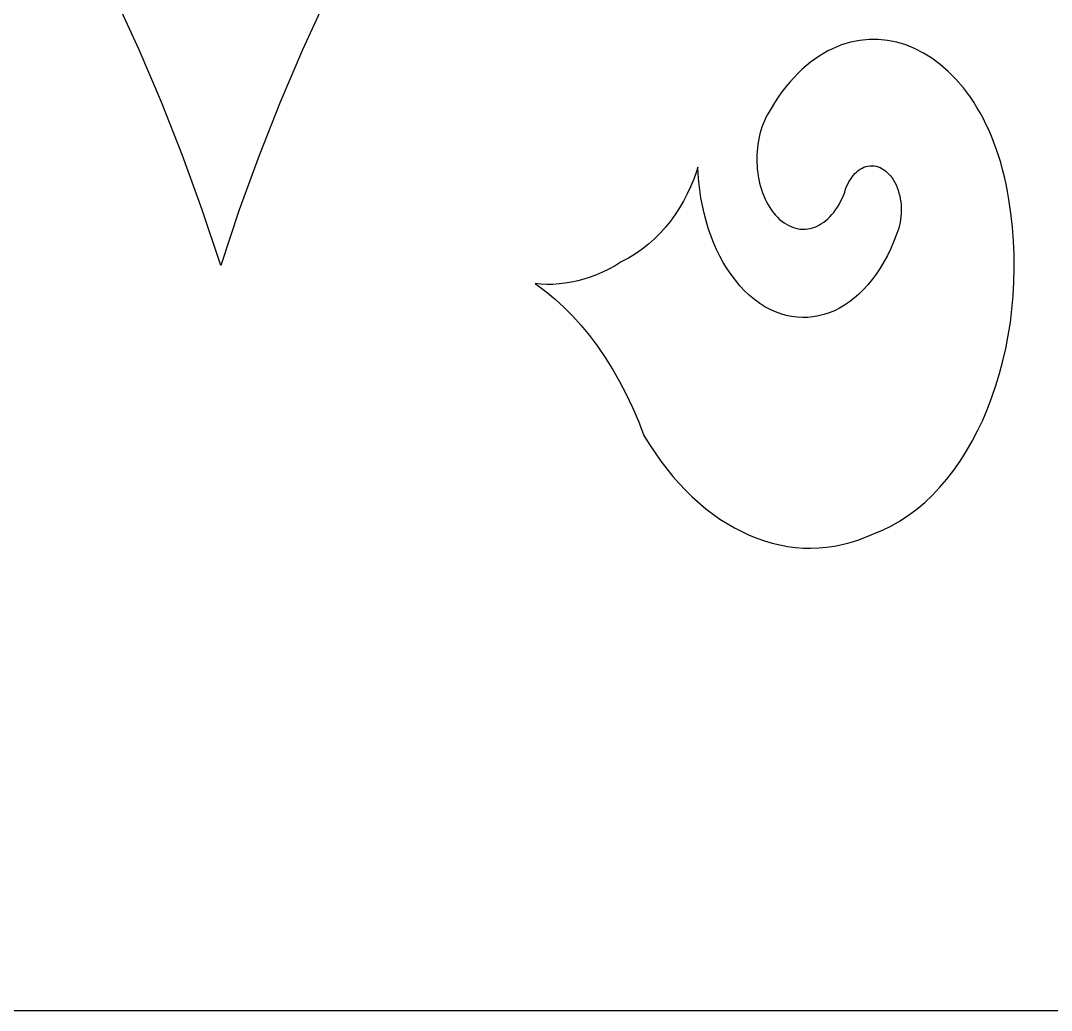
# Model space of a CAD drawing. Header units: centimetres. Extents: x 19.85 to 27, y 2.62 to 9.
# Drawn here: x 22.529 to 23.639, y 2.62 to 3.686 of the extents above; entities that cross this region are included whole.
import ezdxf

# ---------------------------------------------------------------- set-up
doc = ezdxf.new("R2010")
doc.units = ezdxf.units.CM
doc.header["$MEASUREMENT"] = 0
doc.layers.add('layer 1', color=7, linetype='Continuous')

msp = doc.modelspace()

# ---------------------------------------------------------------- linework, layer by layer
at = {"layer": 'layer 1', "color": 250, "lineweight": 30}
for points, knots in [([(26.99842, 2.62034), (26.99842, 2.62034), (19.84833, 2.62034), (19.84833, 2.62034), (19.84833, 2.62034), (19.84833, 2.62034), (19.84833, 9.00077), (19.84833, 9.00077), (19.84833, 9.00077), (19.84833, 9.00077), (26.99978, 9.00077), (26.99978, 9.00077), (26.99978, 9.00077), (26.99978, 9.00077), (26.99978, 2.62034), (26.99978, 2.62034), (26.99978, 2.62034), (26.99978, 2.62034), (26.99842, 2.62034), (26.99842, 2.62034)], [0, 0, 0, 0, 0.1666667, 0.1666667, 0.1666667, 0.1666667, 0.3333333, 0.3333333, 0.3333333, 0.3333333, 0.5, 0.5, 0.5, 0.5, 0.6666667, 0.6666667, 0.6666667, 0.6666667, 1, 1, 1, 1]), ([(22.74468, 3.42225), (22.74468, 3.42225), (22.76459, 3.48204), (22.76459, 3.48204), (22.76459, 3.48204), (22.76459, 3.48204), (22.78589, 3.54068), (22.78589, 3.54068), (22.78589, 3.54068), (22.78589, 3.54068), (22.80853, 3.59813), (22.80853, 3.59813), (22.80853, 3.59813), (22.80853, 3.59813), (22.8325, 3.65433), (22.8325, 3.65433), (22.8325, 3.65433), (22.8325, 3.65433), (22.85778, 3.70923), (22.85778, 3.70923), (22.85778, 3.70923), (22.85778, 3.70923), (22.88435, 3.76277), (22.88435, 3.76277), (22.88435, 3.76277), (22.88435, 3.76277), (22.91217, 3.81491), (22.91217, 3.81491), (22.91217, 3.81491), (22.91217, 3.81491), (22.94123, 3.8656), (22.94123, 3.8656), (22.94123, 3.8656), (22.94123, 3.8656), (22.91217, 3.91628), (22.91217, 3.91628), (22.91217, 3.91628), (22.91217, 3.91628), (22.88435, 3.96842), (22.88435, 3.96842), (22.88435, 3.96842), (22.88435, 3.96842), (22.85778, 4.02197), (22.85778, 4.02197), (22.85778, 4.02197), (22.85778, 4.02197), (22.8325, 4.07688), (22.8325, 4.07688), (22.8325, 4.07688), (22.8325, 4.07688), (22.80853, 4.13307), (22.80853, 4.13307), (22.80853, 4.13307), (22.80853, 4.13307), (22.78589, 4.19052), (22.78589, 4.19052), (22.78589, 4.19052), (22.78589, 4.19052), (22.76459, 4.24917), (22.76459, 4.24917), (22.76459, 4.24917), (22.76459, 4.24917), (22.74468, 4.30896), (22.74468, 4.30896), (22.74468, 4.30896), (22.74468, 4.30896), (22.72478, 4.24917), (22.72478, 4.24917), (22.72478, 4.24917), (22.72478, 4.24917), (22.70348, 4.19052), (22.70348, 4.19052), (22.70348, 4.19052), (22.70348, 4.19052), (22.68084, 4.13307), (22.68084, 4.13307), (22.68084, 4.13307), (22.68084, 4.13307), (22.65687, 4.07688), (22.65687, 4.07688), (22.65687, 4.07688), (22.65687, 4.07688), (22.63159, 4.02197), (22.63159, 4.02197), (22.63159, 4.02197), (22.63159, 4.02197), (22.60502, 3.96842), (22.60502, 3.96842), (22.60502, 3.96842), (22.60502, 3.96842), (22.5772, 3.91628), (22.5772, 3.91628), (22.5772, 3.91628), (22.5772, 3.91628), (22.54814, 3.8656), (22.54814, 3.8656), (22.54814, 3.8656), (22.54814, 3.8656), (22.5772, 3.81491), (22.5772, 3.81491), (22.5772, 3.81491), (22.5772, 3.81491), (22.60502, 3.76277), (22.60502, 3.76277), (22.60502, 3.76277), (22.60502, 3.76277), (22.63159, 3.70923), (22.63159, 3.70923), (22.63159, 3.70923), (22.63159, 3.70923), (22.65687, 3.65433), (22.65687, 3.65433), (22.65687, 3.65433), (22.65687, 3.65433), (22.68084, 3.59813), (22.68084, 3.59813), (22.68084, 3.59813), (22.68084, 3.59813), (22.70348, 3.54068), (22.70348, 3.54068), (22.70348, 3.54068), (22.70348, 3.54068), (22.72478, 3.48204), (22.72478, 3.48204), (22.72478, 3.48204), (22.72478, 3.48204), (22.74468, 3.42225), (22.74468, 3.42225)], [0, 0, 0, 0, 0.030303, 0.030303, 0.030303, 0.030303, 0.0606061, 0.0606061, 0.0606061, 0.0606061, 0.0909091, 0.0909091, 0.0909091, 0.0909091, 0.1212121, 0.1212121, 0.1212121, 0.1212121, 0.1515152, 0.1515152, 0.1515152, 0.1515152, 0.1818182, 0.1818182, 0.1818182, 0.1818182, 0.2121212, 0.2121212, 0.2121212, 0.2121212, 0.2424242, 0.2424242, 0.2424242, 0.2424242, 0.2727273, 0.2727273, 0.2727273, 0.2727273, 0.3030303, 0.3030303, 0.3030303, 0.3030303, 0.3333333, 0.3333333, 0.3333333, 0.3333333, 0.3636364, 0.3636364, 0.3636364, 0.3636364, 0.3939394, 0.3939394, 0.3939394, 0.3939394, 0.4242424, 0.4242424, 0.4242424, 0.4242424, 0.4545455, 0.4545455, 0.4545455, 0.4545455, 0.4848485, 0.4848485, 0.4848485, 0.4848485, 0.5151515, 0.5151515, 0.5151515, 0.5151515, 0.5454545, 0.5454545, 0.5454545, 0.5454545, 0.5757576, 0.5757576, 0.5757576, 0.5757576, 0.6060606, 0.6060606, 0.6060606, 0.6060606, 0.6363636, 0.6363636, 0.6363636, 0.6363636, 0.6666667, 0.6666667, 0.6666667, 0.6666667, 0.6969697, 0.6969697, 0.6969697, 0.6969697, 0.7272727, 0.7272727, 0.7272727, 0.7272727, 0.7575758, 0.7575758, 0.7575758, 0.7575758, 0.7878788, 0.7878788, 0.7878788, 0.7878788, 0.8181818, 0.8181818, 0.8181818, 0.8181818, 0.8484848, 0.8484848, 0.8484848, 0.8484848, 0.8787879, 0.8787879, 0.8787879, 0.8787879, 0.9090909, 0.9090909, 0.9090909, 0.9090909, 0.9393939, 0.9393939, 0.9393939, 0.9393939, 1, 1, 1, 1]), ([(23.08319, 3.40276), (23.08319, 3.40276), (23.08922, 3.4022), (23.08922, 3.4022), (23.08922, 3.4022), (23.08922, 3.4022), (23.09576, 3.40192), (23.09576, 3.40192), (23.09576, 3.40192), (23.09576, 3.40192), (23.10234, 3.40198), (23.10234, 3.40198), (23.10234, 3.40198), (23.10234, 3.40198), (23.10895, 3.40238), (23.10895, 3.40238), (23.10895, 3.40238), (23.10895, 3.40238), (23.11559, 3.40312), (23.11559, 3.40312), (23.11559, 3.40312), (23.11559, 3.40312), (23.12225, 3.4042), (23.12225, 3.4042), (23.12225, 3.4042), (23.12225, 3.4042), (23.12894, 3.40564), (23.12894, 3.40564), (23.12894, 3.40564), (23.12894, 3.40564), (23.13564, 3.40744), (23.13564, 3.40744), (23.13564, 3.40744), (23.13564, 3.40744), (23.14235, 3.4096), (23.14235, 3.4096), (23.14235, 3.4096), (23.14235, 3.4096), (23.14907, 3.41213), (23.14907, 3.41213), (23.14907, 3.41213), (23.14907, 3.41213), (23.15578, 3.41505), (23.15578, 3.41505), (23.15578, 3.41505), (23.15578, 3.41505), (23.16251, 3.41833), (23.16251, 3.41833), (23.16251, 3.41833), (23.16251, 3.41833), (23.16921, 3.42201), (23.16921, 3.42201), (23.16921, 3.42201), (23.16921, 3.42201), (23.1759, 3.42608), (23.1759, 3.42608), (23.1759, 3.42608), (23.1759, 3.42608), (23.18378, 3.43035), (23.18378, 3.43035), (23.18378, 3.43035), (23.18378, 3.43035), (23.19128, 3.43501), (23.19128, 3.43501), (23.19128, 3.43501), (23.19128, 3.43501), (23.19843, 3.44004), (23.19843, 3.44004), (23.19843, 3.44004), (23.19843, 3.44004), (23.20521, 3.44542), (23.20521, 3.44542), (23.20521, 3.44542), (23.20521, 3.44542), (23.21163, 3.45113), (23.21163, 3.45113), (23.21163, 3.45113), (23.21163, 3.45113), (23.21769, 3.45717), (23.21769, 3.45717), (23.21769, 3.45717), (23.21769, 3.45717), (23.22341, 3.46352), (23.22341, 3.46352), (23.22341, 3.46352), (23.22341, 3.46352), (23.22877, 3.47015), (23.22877, 3.47015), (23.22877, 3.47015), (23.22877, 3.47015), (23.23378, 3.47707), (23.23378, 3.47707), (23.23378, 3.47707), (23.23378, 3.47707), (23.23847, 3.48423), (23.23847, 3.48423), (23.23847, 3.48423), (23.23847, 3.48423), (23.24281, 3.49164), (23.24281, 3.49164), (23.24281, 3.49164), (23.24281, 3.49164), (23.24682, 3.49927), (23.24682, 3.49927), (23.24682, 3.49927), (23.24682, 3.49927), (23.2505, 3.50711), (23.2505, 3.50711), (23.2505, 3.50711), (23.2505, 3.50711), (23.25385, 3.51515), (23.25385, 3.51515), (23.25385, 3.51515), (23.25385, 3.51515), (23.25688, 3.52336), (23.25688, 3.52336), (23.25688, 3.52336), (23.25688, 3.52336), (23.25843, 3.52813), (23.25843, 3.52813), (23.25843, 3.52813), (23.25843, 3.52813), (23.25876, 3.52093), (23.25876, 3.52093), (23.25876, 3.52093), (23.25876, 3.52093), (23.25944, 3.5123), (23.25944, 3.5123), (23.25944, 3.5123), (23.25944, 3.5123), (23.26042, 3.50374), (23.26042, 3.50374), (23.26042, 3.50374), (23.26042, 3.50374), (23.26168, 3.49525), (23.26168, 3.49525), (23.26168, 3.49525), (23.26168, 3.49525), (23.26324, 3.48686), (23.26324, 3.48686), (23.26324, 3.48686), (23.26324, 3.48686), (23.26507, 3.4786), (23.26507, 3.4786), (23.26507, 3.4786), (23.26507, 3.4786), (23.26719, 3.47046), (23.26719, 3.47046), (23.26719, 3.47046), (23.26719, 3.47046), (23.26959, 3.46249), (23.26959, 3.46249), (23.26959, 3.46249), (23.26959, 3.46249), (23.27227, 3.45467), (23.27227, 3.45467), (23.27227, 3.45467), (23.27227, 3.45467), (23.27523, 3.44705), (23.27523, 3.44705), (23.27523, 3.44705), (23.27523, 3.44705), (23.27846, 3.43964), (23.27846, 3.43964), (23.27846, 3.43964), (23.27846, 3.43964), (23.28197, 3.43246), (23.28197, 3.43246), (23.28197, 3.43246), (23.28197, 3.43246), (23.28575, 3.42552), (23.28575, 3.42552), (23.28575, 3.42552), (23.28575, 3.42552), (23.2898, 3.41884), (23.2898, 3.41884), (23.2898, 3.41884), (23.2898, 3.41884), (23.29413, 3.41244), (23.29413, 3.41244), (23.29413, 3.41244), (23.29413, 3.41244), (23.29871, 3.40634), (23.29871, 3.40634), (23.29871, 3.40634), (23.29871, 3.40634), (23.30356, 3.40056), (23.30356, 3.40056), (23.30356, 3.40056), (23.30356, 3.40056), (23.30868, 3.39511), (23.30868, 3.39511), (23.30868, 3.39511), (23.30868, 3.39511), (23.31399, 3.39009), (23.31399, 3.39009), (23.31399, 3.39009), (23.31399, 3.39009), (23.31941, 3.38555), (23.31941, 3.38555), (23.31941, 3.38555), (23.31941, 3.38555), (23.32492, 3.3815), (23.32492, 3.3815), (23.32492, 3.3815), (23.32492, 3.3815), (23.33051, 3.37794), (23.33051, 3.37794), (23.33051, 3.37794), (23.33051, 3.37794), (23.33617, 3.37486), (23.33617, 3.37486), (23.33617, 3.37486), (23.33617, 3.37486), (23.34189, 3.37226), (23.34189, 3.37226), (23.34189, 3.37226), (23.34189, 3.37226), (23.34765, 3.37012), (23.34765, 3.37012), (23.34765, 3.37012), (23.34765, 3.37012), (23.35346, 3.36845), (23.35346, 3.36845), (23.35346, 3.36845), (23.35346, 3.36845), (23.35929, 3.36724), (23.35929, 3.36724), (23.35929, 3.36724), (23.35929, 3.36724), (23.36512, 3.36649), (23.36512, 3.36649), (23.36512, 3.36649), (23.36512, 3.36649), (23.37096, 3.36619), (23.37096, 3.36619), (23.37096, 3.36619), (23.37096, 3.36619), (23.37679, 3.36634), (23.37679, 3.36634), (23.37679, 3.36634), (23.37679, 3.36634), (23.38258, 3.36693), (23.38258, 3.36693), (23.38258, 3.36693), (23.38258, 3.36693), (23.38835, 3.36797), (23.38835, 3.36797), (23.38835, 3.36797), (23.38835, 3.36797), (23.39407, 3.36944), (23.39407, 3.36944), (23.39407, 3.36944), (23.39407, 3.36944), (23.39972, 3.37134), (23.39972, 3.37134), (23.39972, 3.37134), (23.39972, 3.37134), (23.40532, 3.37366), (23.40532, 3.37366), (23.40532, 3.37366), (23.40532, 3.37366), (23.41082, 3.37641), (23.41082, 3.37641), (23.41082, 3.37641), (23.41082, 3.37641), (23.41624, 3.37957), (23.41624, 3.37957), (23.41624, 3.37957), (23.41624, 3.37957), (23.42153, 3.38315), (23.42153, 3.38315), (23.42153, 3.38315), (23.42153, 3.38315), (23.42671, 3.38714), (23.42671, 3.38714), (23.42671, 3.38714), (23.42671, 3.38714), (23.43177, 3.39153), (23.43177, 3.39153), (23.43177, 3.39153), (23.43177, 3.39153), (23.43668, 3.39632), (23.43668, 3.39632), (23.43668, 3.39632), (23.43668, 3.39632), (23.44144, 3.40149), (23.44144, 3.40149), (23.44144, 3.40149), (23.44144, 3.40149), (23.44603, 3.40708), (23.44603, 3.40708), (23.44603, 3.40708), (23.44603, 3.40708), (23.45044, 3.41303), (23.45044, 3.41303), (23.45044, 3.41303), (23.45044, 3.41303), (23.45467, 3.41937), (23.45467, 3.41937), (23.45467, 3.41937), (23.45467, 3.41937), (23.45869, 3.4261), (23.45869, 3.4261), (23.45869, 3.4261), (23.45869, 3.4261), (23.4625, 3.43319), (23.4625, 3.43319), (23.4625, 3.43319), (23.4625, 3.43319), (23.46608, 3.44065), (23.46608, 3.44065), (23.46608, 3.44065), (23.46608, 3.44065), (23.46942, 3.44847), (23.46942, 3.44847), (23.46942, 3.44847), (23.46942, 3.44847), (23.47252, 3.45666), (23.47252, 3.45666), (23.47252, 3.45666), (23.47252, 3.45666), (23.47363, 3.45954), (23.47363, 3.45954), (23.47363, 3.45954), (23.47363, 3.45954), (23.4746, 3.46251), (23.4746, 3.46251), (23.4746, 3.46251), (23.4746, 3.46251), (23.47542, 3.46554), (23.47542, 3.46554), (23.47542, 3.46554), (23.47542, 3.46554), (23.4761, 3.46864), (23.4761, 3.46864), (23.4761, 3.46864), (23.4761, 3.46864), (23.47662, 3.47177), (23.47662, 3.47177), (23.47662, 3.47177), (23.47662, 3.47177), (23.47701, 3.47495), (23.47701, 3.47495), (23.47701, 3.47495), (23.47701, 3.47495), (23.47725, 3.47816), (23.47725, 3.47816), (23.47725, 3.47816), (23.47725, 3.47816), (23.47734, 3.48138), (23.47734, 3.48138), (23.47734, 3.48138), (23.47734, 3.48138), (23.4773, 3.4846), (23.4773, 3.4846), (23.4773, 3.4846), (23.4773, 3.4846), (23.4771, 3.48782), (23.4771, 3.48782), (23.4771, 3.48782), (23.4771, 3.48782), (23.47676, 3.49101), (23.47676, 3.49101), (23.47676, 3.49101), (23.47676, 3.49101), (23.47628, 3.49417), (23.47628, 3.49417), (23.47628, 3.49417), (23.47628, 3.49417), (23.47565, 3.49729), (23.47565, 3.49729), (23.47565, 3.49729), (23.47565, 3.49729), (23.47487, 3.50034), (23.47487, 3.50034), (23.47487, 3.50034), (23.47487, 3.50034), (23.47396, 3.50334), (23.47396, 3.50334), (23.47396, 3.50334), (23.47396, 3.50334), (23.4729, 3.50626), (23.4729, 3.50626), (23.4729, 3.50626), (23.4729, 3.50626), (23.47169, 3.50907), (23.47169, 3.50907), (23.47169, 3.50907), (23.47169, 3.50907), (23.47038, 3.5117), (23.47038, 3.5117), (23.47038, 3.5117), (23.47038, 3.5117), (23.46895, 3.51419), (23.46895, 3.51419), (23.46895, 3.51419), (23.46895, 3.51419), (23.46743, 3.51651), (23.46743, 3.51651), (23.46743, 3.51651), (23.46743, 3.51651), (23.46582, 3.51866), (23.46582, 3.51866), (23.46582, 3.51866), (23.46582, 3.51866), (23.46411, 3.52065), (23.46411, 3.52065), (23.46411, 3.52065), (23.46411, 3.52065), (23.46232, 3.52244), (23.46232, 3.52244), (23.46232, 3.52244), (23.46232, 3.52244), (23.46045, 3.52405), (23.46045, 3.52405), (23.46045, 3.52405), (23.46045, 3.52405), (23.45853, 3.52546), (23.45853, 3.52546), (23.45853, 3.52546), (23.45853, 3.52546), (23.45654, 3.52668), (23.45654, 3.52668), (23.45654, 3.52668), (23.45654, 3.52668), (23.45449, 3.5277), (23.45449, 3.5277), (23.45449, 3.5277), (23.45449, 3.5277), (23.45239, 3.52851), (23.45239, 3.52851), (23.45239, 3.52851), (23.45239, 3.52851), (23.45026, 3.52911), (23.45026, 3.52911), (23.45026, 3.52911), (23.45026, 3.52911), (23.44809, 3.52948), (23.44809, 3.52948), (23.44809, 3.52948), (23.44809, 3.52948), (23.44589, 3.52963), (23.44589, 3.52963), (23.44589, 3.52963), (23.44589, 3.52963), (23.44367, 3.52956), (23.44367, 3.52956), (23.44367, 3.52956), (23.44367, 3.52956), (23.44146, 3.52925), (23.44146, 3.52925), (23.44146, 3.52925), (23.44146, 3.52925), (23.43929, 3.52872), (23.43929, 3.52872), (23.43929, 3.52872), (23.43929, 3.52872), (23.43715, 3.52798), (23.43715, 3.52798), (23.43715, 3.52798), (23.43715, 3.52798), (23.43509, 3.52702), (23.43509, 3.52702), (23.43509, 3.52702), (23.43509, 3.52702), (23.43306, 3.52585), (23.43306, 3.52585), (23.43306, 3.52585), (23.43306, 3.52585), (23.43111, 3.52449), (23.43111, 3.52449), (23.43111, 3.52449), (23.43111, 3.52449), (23.42922, 3.52293), (23.42922, 3.52293), (23.42922, 3.52293), (23.42922, 3.52293), (23.42741, 3.5212), (23.42741, 3.5212), (23.42741, 3.5212), (23.42741, 3.5212), (23.42569, 3.51927), (23.42569, 3.51927), (23.42569, 3.51927), (23.42569, 3.51927), (23.42405, 3.51718), (23.42405, 3.51718), (23.42405, 3.51718), (23.42405, 3.51718), (23.42251, 3.51492), (23.42251, 3.51492), (23.42251, 3.51492), (23.42251, 3.51492), (23.42106, 3.51251), (23.42106, 3.51251), (23.42106, 3.51251), (23.42106, 3.51251), (23.41972, 3.50994), (23.41972, 3.50994), (23.41972, 3.50994), (23.41972, 3.50994), (23.4185, 3.50722), (23.4185, 3.50722), (23.4185, 3.50722), (23.4185, 3.50722), (23.4174, 3.50437), (23.4174, 3.50437), (23.4174, 3.50437), (23.4174, 3.50437), (23.41642, 3.50138), (23.41642, 3.50138), (23.41642, 3.50138), (23.41642, 3.50138), (23.41506, 3.49777), (23.41506, 3.49777), (23.41506, 3.49777), (23.41506, 3.49777), (23.41358, 3.49431), (23.41358, 3.49431), (23.41358, 3.49431), (23.41358, 3.49431), (23.412, 3.49102), (23.412, 3.49102), (23.412, 3.49102), (23.412, 3.49102), (23.41032, 3.48789), (23.41032, 3.48789), (23.41032, 3.48789), (23.41032, 3.48789), (23.40854, 3.48492), (23.40854, 3.48492), (23.40854, 3.48492), (23.40854, 3.48492), (23.40668, 3.48212), (23.40668, 3.48212), (23.40668, 3.48212), (23.40668, 3.48212), (23.40472, 3.47949), (23.40472, 3.47949), (23.40472, 3.47949), (23.40472, 3.47949), (23.4027, 3.47703), (23.4027, 3.47703), (23.4027, 3.47703), (23.4027, 3.47703), (23.4006, 3.47473), (23.4006, 3.47473), (23.4006, 3.47473), (23.4006, 3.47473), (23.39843, 3.47263), (23.39843, 3.47263), (23.39843, 3.47263), (23.39843, 3.47263), (23.39619, 3.47068), (23.39619, 3.47068), (23.39619, 3.47068), (23.39619, 3.47068), (23.39391, 3.46892), (23.39391, 3.46892), (23.39391, 3.46892), (23.39391, 3.46892), (23.39157, 3.46734), (23.39157, 3.46734), (23.39157, 3.46734), (23.39157, 3.46734), (23.38918, 3.46595), (23.38918, 3.46595), (23.38918, 3.46595), (23.38918, 3.46595), (23.38675, 3.46474), (23.38675, 3.46474), (23.38675, 3.46474), (23.38675, 3.46474), (23.38428, 3.46371), (23.38428, 3.46371), (23.38428, 3.46371), (23.38428, 3.46371), (23.38178, 3.46286), (23.38178, 3.46286), (23.38178, 3.46286), (23.38178, 3.46286), (23.37926, 3.46222), (23.37926, 3.46222), (23.37926, 3.46222), (23.37926, 3.46222), (23.37671, 3.46176), (23.37671, 3.46176), (23.37671, 3.46176), (23.37671, 3.46176), (23.37414, 3.4615), (23.37414, 3.4615), (23.37414, 3.4615), (23.37414, 3.4615), (23.37158, 3.46143), (23.37158, 3.46143), (23.37158, 3.46143), (23.37158, 3.46143), (23.369, 3.46156), (23.369, 3.46156), (23.369, 3.46156), (23.369, 3.46156), (23.36642, 3.4619), (23.36642, 3.4619), (23.36642, 3.4619), (23.36642, 3.4619), (23.36385, 3.46243), (23.36385, 3.46243), (23.36385, 3.46243), (23.36385, 3.46243), (23.36128, 3.46317), (23.36128, 3.46317), (23.36128, 3.46317), (23.36128, 3.46317), (23.35874, 3.46411), (23.35874, 3.46411), (23.35874, 3.46411), (23.35874, 3.46411), (23.35621, 3.46526), (23.35621, 3.46526), (23.35621, 3.46526), (23.35621, 3.46526), (23.35371, 3.46663), (23.35371, 3.46663), (23.35371, 3.46663), (23.35371, 3.46663), (23.35124, 3.4682), (23.35124, 3.4682), (23.35124, 3.4682), (23.35124, 3.4682), (23.34881, 3.46998), (23.34881, 3.46998), (23.34881, 3.46998), (23.34881, 3.46998), (23.34642, 3.47199), (23.34642, 3.47199), (23.34642, 3.47199), (23.34642, 3.47199), (23.34408, 3.4742), (23.34408, 3.4742), (23.34408, 3.4742), (23.34408, 3.4742), (23.34181, 3.47661), (23.34181, 3.47661), (23.34181, 3.47661), (23.34181, 3.47661), (23.33967, 3.47916), (23.33967, 3.47916), (23.33967, 3.47916), (23.33967, 3.47916), (23.33764, 3.48186), (23.33764, 3.48186), (23.33764, 3.48186), (23.33764, 3.48186), (23.33573, 3.48468), (23.33573, 3.48468), (23.33573, 3.48468), (23.33573, 3.48468), (23.33394, 3.48764), (23.33394, 3.48764), (23.33394, 3.48764), (23.33394, 3.48764), (23.33227, 3.4907), (23.33227, 3.4907), (23.33227, 3.4907), (23.33227, 3.4907), (23.33073, 3.49387), (23.33073, 3.49387), (23.33073, 3.49387), (23.33073, 3.49387), (23.3293, 3.49715), (23.3293, 3.49715), (23.3293, 3.49715), (23.3293, 3.49715), (23.32799, 3.50051), (23.32799, 3.50051), (23.32799, 3.50051), (23.32799, 3.50051), (23.3268, 3.50396), (23.3268, 3.50396), (23.3268, 3.50396), (23.3268, 3.50396), (23.32575, 3.50749), (23.32575, 3.50749), (23.32575, 3.50749), (23.32575, 3.50749), (23.32481, 3.51107), (23.32481, 3.51107), (23.32481, 3.51107), (23.32481, 3.51107), (23.32401, 3.51473), (23.32401, 3.51473), (23.32401, 3.51473), (23.32401, 3.51473), (23.32332, 3.51843), (23.32332, 3.51843), (23.32332, 3.51843), (23.32332, 3.51843), (23.32276, 3.52218), (23.32276, 3.52218), (23.32276, 3.52218), (23.32276, 3.52218), (23.32233, 3.52596), (23.32233, 3.52596), (23.32233, 3.52596), (23.32233, 3.52596), (23.32202, 3.52978), (23.32202, 3.52978), (23.32202, 3.52978), (23.32202, 3.52978), (23.32186, 3.53361), (23.32186, 3.53361), (23.32186, 3.53361), (23.32186, 3.53361), (23.32181, 3.53744), (23.32181, 3.53744), (23.32181, 3.53744), (23.32181, 3.53744), (23.32189, 3.5413), (23.32189, 3.5413), (23.32189, 3.5413), (23.32189, 3.5413), (23.32212, 3.54514), (23.32212, 3.54514), (23.32212, 3.54514), (23.32212, 3.54514), (23.32245, 3.54896), (23.32245, 3.54896), (23.32245, 3.54896), (23.32245, 3.54896), (23.32295, 3.55278), (23.32295, 3.55278), (23.32295, 3.55278), (23.32295, 3.55278), (23.32356, 3.55656), (23.32356, 3.55656), (23.32356, 3.55656), (23.32356, 3.55656), (23.32431, 3.56031), (23.32431, 3.56031), (23.32431, 3.56031), (23.32431, 3.56031), (23.32519, 3.564), (23.32519, 3.564), (23.32519, 3.564), (23.32519, 3.564), (23.32621, 3.56765), (23.32621, 3.56765), (23.32621, 3.56765), (23.32621, 3.56765), (23.32737, 3.57124), (23.32737, 3.57124), (23.32737, 3.57124), (23.32737, 3.57124), (23.32866, 3.57476), (23.32866, 3.57476), (23.32866, 3.57476), (23.32866, 3.57476), (23.3301, 3.5782), (23.3301, 3.5782), (23.3301, 3.5782), (23.3301, 3.5782), (23.33167, 3.58157), (23.33167, 3.58157), (23.33167, 3.58157), (23.33167, 3.58157), (23.33339, 3.58483), (23.33339, 3.58483), (23.33339, 3.58483), (23.33339, 3.58483), (23.33712, 3.59135), (23.33712, 3.59135), (23.33712, 3.59135), (23.33712, 3.59135), (23.34096, 3.59757), (23.34096, 3.59757), (23.34096, 3.59757), (23.34096, 3.59757), (23.34489, 3.60352), (23.34489, 3.60352), (23.34489, 3.60352), (23.34489, 3.60352), (23.34893, 3.60918), (23.34893, 3.60918), (23.34893, 3.60918), (23.34893, 3.60918), (23.35306, 3.61456), (23.35306, 3.61456), (23.35306, 3.61456), (23.35306, 3.61456), (23.35728, 3.61966), (23.35728, 3.61966), (23.35728, 3.61966), (23.35728, 3.61966), (23.36157, 3.62449), (23.36157, 3.62449), (23.36157, 3.62449), (23.36157, 3.62449), (23.36594, 3.62904), (23.36594, 3.62904), (23.36594, 3.62904), (23.36594, 3.62904), (23.37038, 3.63332), (23.37038, 3.63332), (23.37038, 3.63332), (23.37038, 3.63332), (23.3749, 3.63732), (23.3749, 3.63732), (23.3749, 3.63732), (23.3749, 3.63732), (23.37947, 3.64105), (23.37947, 3.64105), (23.37947, 3.64105), (23.37947, 3.64105), (23.38411, 3.64452), (23.38411, 3.64452), (23.38411, 3.64452), (23.38411, 3.64452), (23.38879, 3.64771), (23.38879, 3.64771), (23.38879, 3.64771), (23.38879, 3.64771), (23.39354, 3.65064), (23.39354, 3.65064), (23.39354, 3.65064), (23.39354, 3.65064), (23.39832, 3.6533), (23.39832, 3.6533), (23.39832, 3.6533), (23.39832, 3.6533), (23.40314, 3.65571), (23.40314, 3.65571), (23.40314, 3.65571), (23.40314, 3.65571), (23.41289, 3.65973), (23.41289, 3.65973), (23.41289, 3.65973), (23.41289, 3.65973), (23.42275, 3.66273), (23.42275, 3.66273), (23.42275, 3.66273), (23.42275, 3.66273), (23.43269, 3.6647), (23.43269, 3.6647), (23.43269, 3.6647), (23.43269, 3.6647), (23.44266, 3.66566), (23.44266, 3.66566), (23.44266, 3.66566), (23.44266, 3.66566), (23.45262, 3.66564), (23.45262, 3.66564), (23.45262, 3.66564), (23.45262, 3.66564), (23.46255, 3.66463), (23.46255, 3.66463), (23.46255, 3.66463), (23.46255, 3.66463), (23.47241, 3.66266), (23.47241, 3.66266), (23.47241, 3.66266), (23.47241, 3.66266), (23.48215, 3.65973), (23.48215, 3.65973), (23.48215, 3.65973), (23.48215, 3.65973), (23.49174, 3.65586), (23.49174, 3.65586), (23.49174, 3.65586), (23.49174, 3.65586), (23.50115, 3.65106), (23.50115, 3.65106), (23.50115, 3.65106), (23.50115, 3.65106), (23.51035, 3.64535), (23.51035, 3.64535), (23.51035, 3.64535), (23.51035, 3.64535), (23.51928, 3.63873), (23.51928, 3.63873), (23.51928, 3.63873), (23.51928, 3.63873), (23.52792, 3.63122), (23.52792, 3.63122), (23.52792, 3.63122), (23.52792, 3.63122), (23.53623, 3.62283), (23.53623, 3.62283), (23.53623, 3.62283), (23.53623, 3.62283), (23.54417, 3.61358), (23.54417, 3.61358), (23.54417, 3.61358), (23.54417, 3.61358), (23.55172, 3.60347), (23.55172, 3.60347), (23.55172, 3.60347), (23.55172, 3.60347), (23.55532, 3.5981), (23.55532, 3.5981), (23.55532, 3.5981), (23.55532, 3.5981), (23.55882, 3.59254), (23.55882, 3.59254), (23.55882, 3.59254), (23.55882, 3.59254), (23.5622, 3.58675), (23.5622, 3.58675), (23.5622, 3.58675), (23.5622, 3.58675), (23.56545, 3.58077), (23.56545, 3.58077), (23.56545, 3.58077), (23.56545, 3.58077), (23.56857, 3.57457), (23.56857, 3.57457), (23.56857, 3.57457), (23.56857, 3.57457), (23.57156, 3.56818), (23.57156, 3.56818), (23.57156, 3.56818), (23.57156, 3.56818), (23.57441, 3.56159), (23.57441, 3.56159), (23.57441, 3.56159), (23.57441, 3.56159), (23.57712, 3.5548), (23.57712, 3.5548), (23.57712, 3.5548), (23.57712, 3.5548), (23.57969, 3.54781), (23.57969, 3.54781), (23.57969, 3.54781), (23.57969, 3.54781), (23.58211, 3.54063), (23.58211, 3.54063), (23.58211, 3.54063), (23.58211, 3.54063), (23.58437, 3.53325), (23.58437, 3.53325), (23.58437, 3.53325), (23.58437, 3.53325), (23.58647, 3.52568), (23.58647, 3.52568), (23.58647, 3.52568), (23.58647, 3.52568), (23.58839, 3.51792), (23.58839, 3.51792), (23.58839, 3.51792), (23.58839, 3.51792), (23.59017, 3.50997), (23.59017, 3.50997), (23.59017, 3.50997), (23.59017, 3.50997), (23.59176, 3.50183), (23.59176, 3.50183), (23.59176, 3.50183), (23.59176, 3.50183), (23.59317, 3.49351), (23.59317, 3.49351), (23.59317, 3.49351), (23.59317, 3.49351), (23.59539, 3.47852), (23.59539, 3.47852), (23.59539, 3.47852), (23.59539, 3.47852), (23.59705, 3.46354), (23.59705, 3.46354), (23.59705, 3.46354), (23.59705, 3.46354), (23.59822, 3.4486), (23.59822, 3.4486), (23.59822, 3.4486), (23.59822, 3.4486), (23.59887, 3.43372), (23.59887, 3.43372), (23.59887, 3.43372), (23.59887, 3.43372), (23.59901, 3.41891), (23.59901, 3.41891), (23.59901, 3.41891), (23.59901, 3.41891), (23.59867, 3.40422), (23.59867, 3.40422), (23.59867, 3.40422), (23.59867, 3.40422), (23.59785, 3.38964), (23.59785, 3.38964), (23.59785, 3.38964), (23.59785, 3.38964), (23.59655, 3.37523), (23.59655, 3.37523), (23.59655, 3.37523), (23.59655, 3.37523), (23.59478, 3.36098), (23.59478, 3.36098), (23.59478, 3.36098), (23.59478, 3.36098), (23.59256, 3.34692), (23.59256, 3.34692), (23.59256, 3.34692), (23.59256, 3.34692), (23.5899, 3.33309), (23.5899, 3.33309), (23.5899, 3.33309), (23.5899, 3.33309), (23.58679, 3.3195), (23.58679, 3.3195), (23.58679, 3.3195), (23.58679, 3.3195), (23.58326, 3.30617), (23.58326, 3.30617), (23.58326, 3.30617), (23.58326, 3.30617), (23.57931, 3.29313), (23.57931, 3.29313), (23.57931, 3.29313), (23.57931, 3.29313), (23.57496, 3.28039), (23.57496, 3.28039), (23.57496, 3.28039), (23.57496, 3.28039), (23.5702, 3.268), (23.5702, 3.268), (23.5702, 3.268), (23.5702, 3.268), (23.56505, 3.25595), (23.56505, 3.25595), (23.56505, 3.25595), (23.56505, 3.25595), (23.55953, 3.24429), (23.55953, 3.24429), (23.55953, 3.24429), (23.55953, 3.24429), (23.55362, 3.23302), (23.55362, 3.23302), (23.55362, 3.23302), (23.55362, 3.23302), (23.54736, 3.22218), (23.54736, 3.22218), (23.54736, 3.22218), (23.54736, 3.22218), (23.54074, 3.21179), (23.54074, 3.21179), (23.54074, 3.21179), (23.54074, 3.21179), (23.53378, 3.20186), (23.53378, 3.20186), (23.53378, 3.20186), (23.53378, 3.20186), (23.52649, 3.19243), (23.52649, 3.19243), (23.52649, 3.19243), (23.52649, 3.19243), (23.51886, 3.18351), (23.51886, 3.18351), (23.51886, 3.18351), (23.51886, 3.18351), (23.51093, 3.17513), (23.51093, 3.17513), (23.51093, 3.17513), (23.51093, 3.17513), (23.50267, 3.16731), (23.50267, 3.16731), (23.50267, 3.16731), (23.50267, 3.16731), (23.49414, 3.16007), (23.49414, 3.16007), (23.49414, 3.16007), (23.49414, 3.16007), (23.4853, 3.15345), (23.4853, 3.15345), (23.4853, 3.15345), (23.4853, 3.15345), (23.47619, 3.14744), (23.47619, 3.14744), (23.47619, 3.14744), (23.47619, 3.14744), (23.46681, 3.14209), (23.46681, 3.14209), (23.46681, 3.14209), (23.46681, 3.14209), (23.45717, 3.13742), (23.45717, 3.13742), (23.45717, 3.13742), (23.45717, 3.13742), (23.44728, 3.13345), (23.44728, 3.13345), (23.44728, 3.13345), (23.44728, 3.13345), (23.43898, 3.1298), (23.43898, 3.1298), (23.43898, 3.1298), (23.43898, 3.1298), (23.43065, 3.12667), (23.43065, 3.12667), (23.43065, 3.12667), (23.43065, 3.12667), (23.42229, 3.124), (23.42229, 3.124), (23.42229, 3.124), (23.42229, 3.124), (23.41388, 3.12184), (23.41388, 3.12184), (23.41388, 3.12184), (23.41388, 3.12184), (23.40545, 3.12015), (23.40545, 3.12015), (23.40545, 3.12015), (23.40545, 3.12015), (23.39702, 3.11894), (23.39702, 3.11894), (23.39702, 3.11894), (23.39702, 3.11894), (23.38857, 3.1182), (23.38857, 3.1182), (23.38857, 3.1182), (23.38857, 3.1182), (23.38013, 3.11792), (23.38013, 3.11792), (23.38013, 3.11792), (23.38013, 3.11792), (23.3717, 3.11811), (23.3717, 3.11811), (23.3717, 3.11811), (23.3717, 3.11811), (23.3633, 3.11876), (23.3633, 3.11876), (23.3633, 3.11876), (23.3633, 3.11876), (23.35492, 3.11986), (23.35492, 3.11986), (23.35492, 3.11986), (23.35492, 3.11986), (23.34658, 3.1214), (23.34658, 3.1214), (23.34658, 3.1214), (23.34658, 3.1214), (23.33828, 3.12339), (23.33828, 3.12339), (23.33828, 3.12339), (23.33828, 3.12339), (23.33004, 3.12581), (23.33004, 3.12581), (23.33004, 3.12581), (23.33004, 3.12581), (23.32186, 3.12867), (23.32186, 3.12867), (23.32186, 3.12867), (23.32186, 3.12867), (23.31374, 3.13196), (23.31374, 3.13196), (23.31374, 3.13196), (23.31374, 3.13196), (23.29776, 3.13981), (23.29776, 3.13981), (23.29776, 3.13981), (23.29776, 3.13981), (23.28217, 3.14932), (23.28217, 3.14932), (23.28217, 3.14932), (23.28217, 3.14932), (23.26701, 3.16046), (23.26701, 3.16046), (23.26701, 3.16046), (23.26701, 3.16046), (23.25237, 3.17318), (23.25237, 3.17318), (23.25237, 3.17318), (23.25237, 3.17318), (23.24527, 3.18013), (23.24527, 3.18013), (23.24527, 3.18013), (23.24527, 3.18013), (23.23832, 3.18746), (23.23832, 3.18746), (23.23832, 3.18746), (23.23832, 3.18746), (23.23153, 3.19516), (23.23153, 3.19516), (23.23153, 3.19516), (23.23153, 3.19516), (23.22491, 3.20324), (23.22491, 3.20324), (23.22491, 3.20324), (23.22491, 3.20324), (23.21847, 3.21169), (23.21847, 3.21169), (23.21847, 3.21169), (23.21847, 3.21169), (23.21222, 3.2205), (23.21222, 3.2205), (23.21222, 3.2205), (23.21222, 3.2205), (23.20616, 3.22967), (23.20616, 3.22967), (23.20616, 3.22967), (23.20616, 3.22967), (23.2003, 3.2392), (23.2003, 3.2392), (23.2003, 3.2392), (23.2003, 3.2392), (23.19433, 3.25461), (23.19433, 3.25461), (23.19433, 3.25461), (23.19433, 3.25461), (23.18794, 3.26949), (23.18794, 3.26949), (23.18794, 3.26949), (23.18794, 3.26949), (23.18114, 3.28381), (23.18114, 3.28381), (23.18114, 3.28381), (23.18114, 3.28381), (23.17396, 3.29757), (23.17396, 3.29757), (23.17396, 3.29757), (23.17396, 3.29757), (23.1664, 3.31075), (23.1664, 3.31075), (23.1664, 3.31075), (23.1664, 3.31075), (23.15849, 3.32335), (23.15849, 3.32335), (23.15849, 3.32335), (23.15849, 3.32335), (23.15024, 3.33536), (23.15024, 3.33536), (23.15024, 3.33536), (23.15024, 3.33536), (23.14168, 3.34676), (23.14168, 3.34676), (23.14168, 3.34676), (23.14168, 3.34676), (23.1328, 3.35755), (23.1328, 3.35755), (23.1328, 3.35755), (23.1328, 3.35755), (23.12365, 3.3677), (23.12365, 3.3677), (23.12365, 3.3677), (23.12365, 3.3677), (23.11423, 3.37723), (23.11423, 3.37723), (23.11423, 3.37723), (23.11423, 3.37723), (23.10455, 3.38611), (23.10455, 3.38611), (23.10455, 3.38611), (23.10455, 3.38611), (23.09464, 3.39433), (23.09464, 3.39433), (23.09464, 3.39433), (23.09464, 3.39433), (23.08451, 3.40189), (23.08451, 3.40189), (23.08451, 3.40189), (23.08451, 3.40189), (23.08319, 3.40276), (23.08319, 3.40276)], [0, 0, 0, 0, 0.0031646, 0.0031646, 0.0031646, 0.0031646, 0.0063291, 0.0063291, 0.0063291, 0.0063291, 0.0094937, 0.0094937, 0.0094937, 0.0094937, 0.0126582, 0.0126582, 0.0126582, 0.0126582, 0.0158228, 0.0158228, 0.0158228, 0.0158228, 0.0189873, 0.0189873, 0.0189873, 0.0189873, 0.0221519, 0.0221519, 0.0221519, 0.0221519, 0.0253165, 0.0253165, 0.0253165, 0.0253165, 0.028481, 0.028481, 0.028481, 0.028481, 0.0316456, 0.0316456, 0.0316456, 0.0316456, 0.0348101, 0.0348101, 0.0348101, 0.0348101, 0.0379747, 0.0379747, 0.0379747, 0.0379747, 0.0411392, 0.0411392, 0.0411392, 0.0411392, 0.0443038, 0.0443038, 0.0443038, 0.0443038, 0.0474684, 0.0474684, 0.0474684, 0.0474684, 0.0506329, 0.0506329, 0.0506329, 0.0506329, 0.0537975, 0.0537975, 0.0537975, 0.0537975, 0.056962, 0.056962, 0.056962, 0.056962, 0.0601266, 0.0601266, 0.0601266, 0.0601266, 0.0632911, 0.0632911, 0.0632911, 0.0632911, 0.0664557, 0.0664557, 0.0664557, 0.0664557, 0.0696203, 0.0696203, 0.0696203, 0.0696203, 0.0727848, 0.0727848, 0.0727848, 0.0727848, 0.0759494, 0.0759494, 0.0759494, 0.0759494, 0.0791139, 0.0791139, 0.0791139, 0.0791139, 0.0822785, 0.0822785, 0.0822785, 0.0822785, 0.085443, 0.085443, 0.085443, 0.085443, 0.0886076, 0.0886076, 0.0886076, 0.0886076, 0.0917722, 0.0917722, 0.0917722, 0.0917722, 0.0949367, 0.0949367, 0.0949367, 0.0949367, 0.0981013, 0.0981013, 0.0981013, 0.0981013, 0.1012658, 0.1012658, 0.1012658, 0.1012658, 0.1044304, 0.1044304, 0.1044304, 0.1044304, 0.1075949, 0.1075949, 0.1075949, 0.1075949, 0.1107595, 0.1107595, 0.1107595, 0.1107595, 0.1139241, 0.1139241, 0.1139241, 0.1139241, 0.1170886, 0.1170886, 0.1170886, 0.1170886, 0.1202532, 0.1202532, 0.1202532, 0.1202532, 0.1234177, 0.1234177, 0.1234177, 0.1234177, 0.1265823, 0.1265823, 0.1265823, 0.1265823, 0.1297468, 0.1297468, 0.1297468, 0.1297468, 0.1329114, 0.1329114, 0.1329114, 0.1329114, 0.1360759, 0.1360759, 0.1360759, 0.1360759, 0.1392405, 0.1392405, 0.1392405, 0.1392405, 0.1424051, 0.1424051, 0.1424051, 0.1424051, 0.1455696, 0.1455696, 0.1455696, 0.1455696, 0.1487342, 0.1487342, 0.1487342, 0.1487342, 0.1518987, 0.1518987, 0.1518987, 0.1518987, 0.1550633, 0.1550633, 0.1550633, 0.1550633, 0.1582278, 0.1582278, 0.1582278, 0.1582278, 0.1613924, 0.1613924, 0.1613924, 0.1613924, 0.164557, 0.164557, 0.164557, 0.164557, 0.1677215, 0.1677215, 0.1677215, 0.1677215, 0.1708861, 0.1708861, 0.1708861, 0.1708861, 0.1740506, 0.1740506, 0.1740506, 0.1740506, 0.1772152, 0.1772152, 0.1772152, 0.1772152, 0.1803797, 0.1803797, 0.1803797, 0.1803797, 0.1835443, 0.1835443, 0.1835443, 0.1835443, 0.1867089, 0.1867089, 0.1867089, 0.1867089, 0.1898734, 0.1898734, 0.1898734, 0.1898734, 0.193038, 0.193038, 0.193038, 0.193038, 0.1962025, 0.1962025, 0.1962025, 0.1962025, 0.1993671, 0.1993671, 0.1993671, 0.1993671, 0.2025316, 0.2025316, 0.2025316, 0.2025316, 0.2056962, 0.2056962, 0.2056962, 0.2056962, 0.2088608, 0.2088608, 0.2088608, 0.2088608, 0.2120253, 0.2120253, 0.2120253, 0.2120253, 0.2151899, 0.2151899, 0.2151899, 0.2151899, 0.2183544, 0.2183544, 0.2183544, 0.2183544, 0.221519, 0.221519, 0.221519, 0.221519, 0.2246835, 0.2246835, 0.2246835, 0.2246835, 0.2278481, 0.2278481, 0.2278481, 0.2278481, 0.2310127, 0.2310127, 0.2310127, 0.2310127, 0.2341772, 0.2341772, 0.2341772, 0.2341772, 0.2373418, 0.2373418, 0.2373418, 0.2373418, 0.2405063, 0.2405063, 0.2405063, 0.2405063, 0.2436709, 0.2436709, 0.2436709, 0.2436709, 0.2468354, 0.2468354, 0.2468354, 0.2468354, 0.25, 0.25, 0.25, 0.25, 0.2531646, 0.2531646, 0.2531646, 0.2531646, 0.2563291, 0.2563291, 0.2563291, 0.2563291, 0.2594937, 0.2594937, 0.2594937, 0.2594937, 0.2626582, 0.2626582, 0.2626582, 0.2626582, 0.2658228, 0.2658228, 0.2658228, 0.2658228, 0.2689873, 0.2689873, 0.2689873, 0.2689873, 0.2721519, 0.2721519, 0.2721519, 0.2721519, 0.2753165, 0.2753165, 0.2753165, 0.2753165, 0.278481, 0.278481, 0.278481, 0.278481, 0.2816456, 0.2816456, 0.2816456, 0.2816456, 0.2848101, 0.2848101, 0.2848101, 0.2848101, 0.2879747, 0.2879747, 0.2879747, 0.2879747, 0.2911392, 0.2911392, 0.2911392, 0.2911392, 0.2943038, 0.2943038, 0.2943038, 0.2943038, 0.2974684, 0.2974684, 0.2974684, 0.2974684, 0.3006329, 0.3006329, 0.3006329, 0.3006329, 0.3037975, 0.3037975, 0.3037975, 0.3037975, 0.306962, 0.306962, 0.306962, 0.306962, 0.3101266, 0.3101266, 0.3101266, 0.3101266, 0.3132911, 0.3132911, 0.3132911, 0.3132911, 0.3164557, 0.3164557, 0.3164557, 0.3164557, 0.3196203, 0.3196203, 0.3196203, 0.3196203, 0.3227848, 0.3227848, 0.3227848, 0.3227848, 0.3259494, 0.3259494, 0.3259494, 0.3259494, 0.3291139, 0.3291139, 0.3291139, 0.3291139, 0.3322785, 0.3322785, 0.3322785, 0.3322785, 0.335443, 0.335443, 0.335443, 0.335443, 0.3386076, 0.3386076, 0.3386076, 0.3386076, 0.3417722, 0.3417722, 0.3417722, 0.3417722, 0.3449367, 0.3449367, 0.3449367, 0.3449367, 0.3481013, 0.3481013, 0.3481013, 0.3481013, 0.3512658, 0.3512658, 0.3512658, 0.3512658, 0.3544304, 0.3544304, 0.3544304, 0.3544304, 0.3575949, 0.3575949, 0.3575949, 0.3575949, 0.3607595, 0.3607595, 0.3607595, 0.3607595, 0.3639241, 0.3639241, 0.3639241, 0.3639241, 0.3670886, 0.3670886, 0.3670886, 0.3670886, 0.3702532, 0.3702532, 0.3702532, 0.3702532, 0.3734177, 0.3734177, 0.3734177, 0.3734177, 0.3765823, 0.3765823, 0.3765823, 0.3765823, 0.3797468, 0.3797468, 0.3797468, 0.3797468, 0.3829114, 0.3829114, 0.3829114, 0.3829114, 0.3860759, 0.3860759, 0.3860759, 0.3860759, 0.3892405, 0.3892405, 0.3892405, 0.3892405, 0.3924051, 0.3924051, 0.3924051, 0.3924051, 0.3955696, 0.3955696, 0.3955696, 0.3955696, 0.3987342, 0.3987342, 0.3987342, 0.3987342, 0.4018987, 0.4018987, 0.4018987, 0.4018987, 0.4050633, 0.4050633, 0.4050633, 0.4050633, 0.4082278, 0.4082278, 0.4082278, 0.4082278, 0.4113924, 0.4113924, 0.4113924, 0.4113924, 0.414557, 0.414557, 0.414557, 0.414557, 0.4177215, 0.4177215, 0.4177215, 0.4177215, 0.4208861, 0.4208861, 0.4208861, 0.4208861, 0.4240506, 0.4240506, 0.4240506, 0.4240506, 0.4272152, 0.4272152, 0.4272152, 0.4272152, 0.4303797, 0.4303797, 0.4303797, 0.4303797, 0.4335443, 0.4335443, 0.4335443, 0.4335443, 0.4367089, 0.4367089, 0.4367089, 0.4367089, 0.4398734, 0.4398734, 0.4398734, 0.4398734, 0.443038, 0.443038, 0.443038, 0.443038, 0.4462025, 0.4462025, 0.4462025, 0.4462025, 0.4493671, 0.4493671, 0.4493671, 0.4493671, 0.4525316, 0.4525316, 0.4525316, 0.4525316, 0.4556962, 0.4556962, 0.4556962, 0.4556962, 0.4588608, 0.4588608, 0.4588608, 0.4588608, 0.4620253, 0.4620253, 0.4620253, 0.4620253, 0.4651899, 0.4651899, 0.4651899, 0.4651899, 0.4683544, 0.4683544, 0.4683544, 0.4683544, 0.471519, 0.471519, 0.471519, 0.471519, 0.4746835, 0.4746835, 0.4746835, 0.4746835, 0.4778481, 0.4778481, 0.4778481, 0.4778481, 0.4810127, 0.4810127, 0.4810127, 0.4810127, 0.4841772, 0.4841772, 0.4841772, 0.4841772, 0.4873418, 0.4873418, 0.4873418, 0.4873418, 0.4905063, 0.4905063, 0.4905063, 0.4905063, 0.4936709, 0.4936709, 0.4936709, 0.4936709, 0.4968354, 0.4968354, 0.4968354, 0.4968354, 0.5, 0.5, 0.5, 0.5, 0.5031646, 0.5031646, 0.5031646, 0.5031646, 0.5063291, 0.5063291, 0.5063291, 0.5063291, 0.5094937, 0.5094937, 0.5094937, 0.5094937, 0.5126582, 0.5126582, 0.5126582, 0.5126582, 0.5158228, 0.5158228, 0.5158228, 0.5158228, 0.5189873, 0.5189873, 0.5189873, 0.5189873, 0.5221519, 0.5221519, 0.5221519, 0.5221519, 0.5253165, 0.5253165, 0.5253165, 0.5253165, 0.528481, 0.528481, 0.528481, 0.528481, 0.5316456, 0.5316456, 0.5316456, 0.5316456, 0.5348101, 0.5348101, 0.5348101, 0.5348101, 0.5379747, 0.5379747, 0.5379747, 0.5379747, 0.5411392, 0.5411392, 0.5411392, 0.5411392, 0.5443038, 0.5443038, 0.5443038, 0.5443038, 0.5474684, 0.5474684, 0.5474684, 0.5474684, 0.5506329, 0.5506329, 0.5506329, 0.5506329, 0.5537975, 0.5537975, 0.5537975, 0.5537975, 0.556962, 0.556962, 0.556962, 0.556962, 0.5601266, 0.5601266, 0.5601266, 0.5601266, 0.5632911, 0.5632911, 0.5632911, 0.5632911, 0.5664557, 0.5664557, 0.5664557, 0.5664557, 0.5696203, 0.5696203, 0.5696203, 0.5696203, 0.5727848, 0.5727848, 0.5727848, 0.5727848, 0.5759494, 0.5759494, 0.5759494, 0.5759494, 0.5791139, 0.5791139, 0.5791139, 0.5791139, 0.5822785, 0.5822785, 0.5822785, 0.5822785, 0.585443, 0.585443, 0.585443, 0.585443, 0.5886076, 0.5886076, 0.5886076, 0.5886076, 0.5917722, 0.5917722, 0.5917722, 0.5917722, 0.5949367, 0.5949367, 0.5949367, 0.5949367, 0.5981013, 0.5981013, 0.5981013, 0.5981013, 0.6012658, 0.6012658, 0.6012658, 0.6012658, 0.6044304, 0.6044304, 0.6044304, 0.6044304, 0.6075949, 0.6075949, 0.6075949, 0.6075949, 0.6107595, 0.6107595, 0.6107595, 0.6107595, 0.6139241, 0.6139241, 0.6139241, 0.6139241, 0.6170886, 0.6170886, 0.6170886, 0.6170886, 0.6202532, 0.6202532, 0.6202532, 0.6202532, 0.6234177, 0.6234177, 0.6234177, 0.6234177, 0.6265823, 0.6265823, 0.6265823, 0.6265823, 0.6297468, 0.6297468, 0.6297468, 0.6297468, 0.6329114, 0.6329114, 0.6329114, 0.6329114, 0.6360759, 0.6360759, 0.6360759, 0.6360759, 0.6392405, 0.6392405, 0.6392405, 0.6392405, 0.6424051, 0.6424051, 0.6424051, 0.6424051, 0.6455696, 0.6455696, 0.6455696, 0.6455696, 0.6487342, 0.6487342, 0.6487342, 0.6487342, 0.6518987, 0.6518987, 0.6518987, 0.6518987, 0.6550633, 0.6550633, 0.6550633, 0.6550633, 0.6582278, 0.6582278, 0.6582278, 0.6582278, 0.6613924, 0.6613924, 0.6613924, 0.6613924, 0.664557, 0.664557, 0.664557, 0.664557, 0.6677215, 0.6677215, 0.6677215, 0.6677215, 0.6708861, 0.6708861, 0.6708861, 0.6708861, 0.6740506, 0.6740506, 0.6740506, 0.6740506, 0.6772152, 0.6772152, 0.6772152, 0.6772152, 0.6803797, 0.6803797, 0.6803797, 0.6803797, 0.6835443, 0.6835443, 0.6835443, 0.6835443, 0.6867089, 0.6867089, 0.6867089, 0.6867089, 0.6898734, 0.6898734, 0.6898734, 0.6898734, 0.693038, 0.693038, 0.693038, 0.693038, 0.6962025, 0.6962025, 0.6962025, 0.6962025, 0.6993671, 0.6993671, 0.6993671, 0.6993671, 0.7025316, 0.7025316, 0.7025316, 0.7025316, 0.7056962, 0.7056962, 0.7056962, 0.7056962, 0.7088608, 0.7088608, 0.7088608, 0.7088608, 0.7120253, 0.7120253, 0.7120253, 0.7120253, 0.7151899, 0.7151899, 0.7151899, 0.7151899, 0.7183544, 0.7183544, 0.7183544, 0.7183544, 0.721519, 0.721519, 0.721519, 0.721519, 0.7246835, 0.7246835, 0.7246835, 0.7246835, 0.7278481, 0.7278481, 0.7278481, 0.7278481, 0.7310127, 0.7310127, 0.7310127, 0.7310127, 0.7341772, 0.7341772, 0.7341772, 0.7341772, 0.7373418, 0.7373418, 0.7373418, 0.7373418, 0.7405063, 0.7405063, 0.7405063, 0.7405063, 0.7436709, 0.7436709, 0.7436709, 0.7436709, 0.7468354, 0.7468354, 0.7468354, 0.7468354, 0.75, 0.75, 0.75, 0.75, 0.7531646, 0.7531646, 0.7531646, 0.7531646, 0.7563291, 0.7563291, 0.7563291, 0.7563291, 0.7594937, 0.7594937, 0.7594937, 0.7594937, 0.7626582, 0.7626582, 0.7626582, 0.7626582, 0.7658228, 0.7658228, 0.7658228, 0.7658228, 0.7689873, 0.7689873, 0.7689873, 0.7689873, 0.7721519, 0.7721519, 0.7721519, 0.7721519, 0.7753165, 0.7753165, 0.7753165, 0.7753165, 0.778481, 0.778481, 0.778481, 0.778481, 0.7816456, 0.7816456, 0.7816456, 0.7816456, 0.7848101, 0.7848101, 0.7848101, 0.7848101, 0.7879747, 0.7879747, 0.7879747, 0.7879747, 0.7911392, 0.7911392, 0.7911392, 0.7911392, 0.7943038, 0.7943038, 0.7943038, 0.7943038, 0.7974684, 0.7974684, 0.7974684, 0.7974684, 0.8006329, 0.8006329, 0.8006329, 0.8006329, 0.8037975, 0.8037975, 0.8037975, 0.8037975, 0.806962, 0.806962, 0.806962, 0.806962, 0.8101266, 0.8101266, 0.8101266, 0.8101266, 0.8132911, 0.8132911, 0.8132911, 0.8132911, 0.8164557, 0.8164557, 0.8164557, 0.8164557, 0.8196203, 0.8196203, 0.8196203, 0.8196203, 0.8227848, 0.8227848, 0.8227848, 0.8227848, 0.8259494, 0.8259494, 0.8259494, 0.8259494, 0.8291139, 0.8291139, 0.8291139, 0.8291139, 0.8322785, 0.8322785, 0.8322785, 0.8322785, 0.835443, 0.835443, 0.835443, 0.835443, 0.8386076, 0.8386076, 0.8386076, 0.8386076, 0.8417722, 0.8417722, 0.8417722, 0.8417722, 0.8449367, 0.8449367, 0.8449367, 0.8449367, 0.8481013, 0.8481013, 0.8481013, 0.8481013, 0.8512658, 0.8512658, 0.8512658, 0.8512658, 0.8544304, 0.8544304, 0.8544304, 0.8544304, 0.8575949, 0.8575949, 0.8575949, 0.8575949, 0.8607595, 0.8607595, 0.8607595, 0.8607595, 0.8639241, 0.8639241, 0.8639241, 0.8639241, 0.8670886, 0.8670886, 0.8670886, 0.8670886, 0.8702532, 0.8702532, 0.8702532, 0.8702532, 0.8734177, 0.8734177, 0.8734177, 0.8734177, 0.8765823, 0.8765823, 0.8765823, 0.8765823, 0.8797468, 0.8797468, 0.8797468, 0.8797468, 0.8829114, 0.8829114, 0.8829114, 0.8829114, 0.8860759, 0.8860759, 0.8860759, 0.8860759, 0.8892405, 0.8892405, 0.8892405, 0.8892405, 0.8924051, 0.8924051, 0.8924051, 0.8924051, 0.8955696, 0.8955696, 0.8955696, 0.8955696, 0.8987342, 0.8987342, 0.8987342, 0.8987342, 0.9018987, 0.9018987, 0.9018987, 0.9018987, 0.9050633, 0.9050633, 0.9050633, 0.9050633, 0.9082278, 0.9082278, 0.9082278, 0.9082278, 0.9113924, 0.9113924, 0.9113924, 0.9113924, 0.914557, 0.914557, 0.914557, 0.914557, 0.9177215, 0.9177215, 0.9177215, 0.9177215, 0.9208861, 0.9208861, 0.9208861, 0.9208861, 0.9240506, 0.9240506, 0.9240506, 0.9240506, 0.9272152, 0.9272152, 0.9272152, 0.9272152, 0.9303797, 0.9303797, 0.9303797, 0.9303797, 0.9335443, 0.9335443, 0.9335443, 0.9335443, 0.9367089, 0.9367089, 0.9367089, 0.9367089, 0.9398734, 0.9398734, 0.9398734, 0.9398734, 0.943038, 0.943038, 0.943038, 0.943038, 0.9462025, 0.9462025, 0.9462025, 0.9462025, 0.9493671, 0.9493671, 0.9493671, 0.9493671, 0.9525316, 0.9525316, 0.9525316, 0.9525316, 0.9556962, 0.9556962, 0.9556962, 0.9556962, 0.9588608, 0.9588608, 0.9588608, 0.9588608, 0.9620253, 0.9620253, 0.9620253, 0.9620253, 0.9651899, 0.9651899, 0.9651899, 0.9651899, 0.9683544, 0.9683544, 0.9683544, 0.9683544, 0.971519, 0.971519, 0.971519, 0.971519, 0.9746835, 0.9746835, 0.9746835, 0.9746835, 0.9778481, 0.9778481, 0.9778481, 0.9778481, 0.9810127, 0.9810127, 0.9810127, 0.9810127, 0.9841772, 0.9841772, 0.9841772, 0.9841772, 0.9873418, 0.9873418, 0.9873418, 0.9873418, 0.9905063, 0.9905063, 0.9905063, 0.9905063, 0.9936709, 0.9936709, 0.9936709, 0.9936709, 1, 1, 1, 1])]:
    msp.add_open_spline(points, degree=3, knots=knots, dxfattribs=at)

doc.saveas('drawing.dxf')
